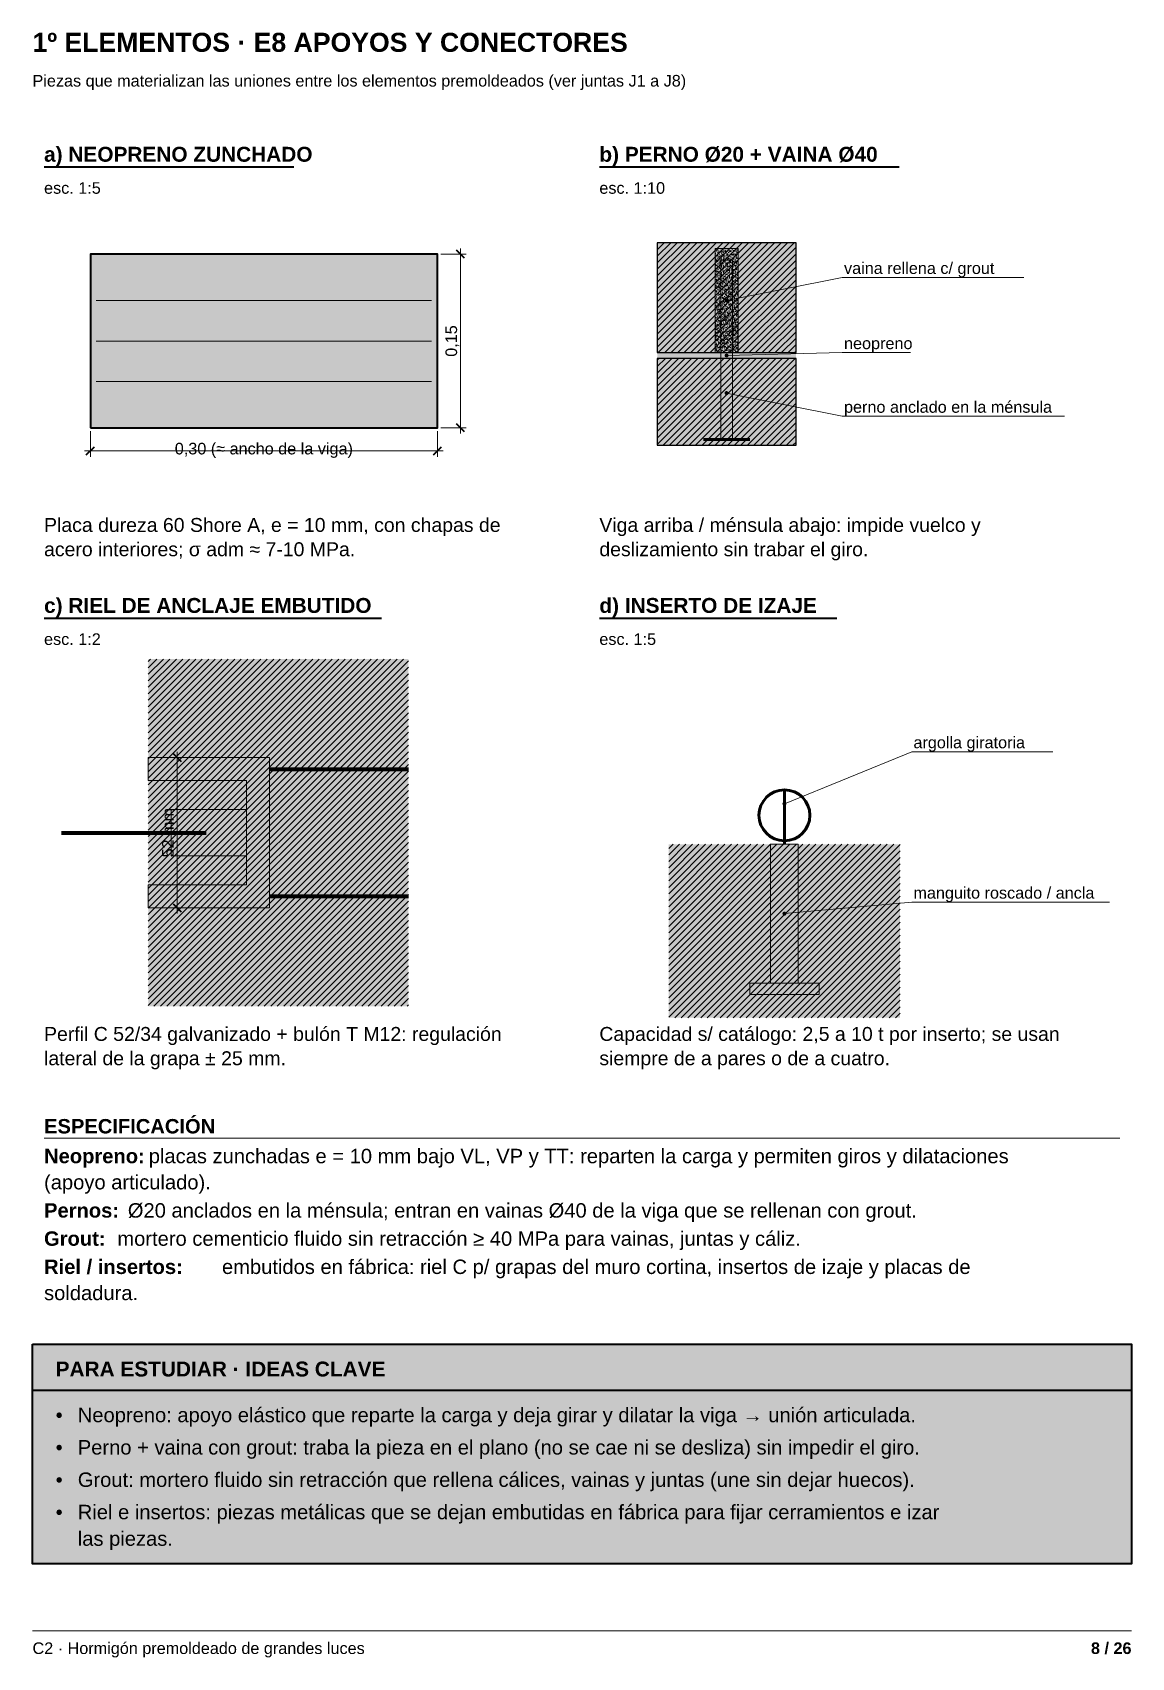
# Model space of a CAD drawing. Header units: millimetres. Extents: x 10 to 6200, y 4 to 286.
# Drawn here: x 1690 to 1880, y 4.4 to 285.3 of the extents above; entities that cross this region are included whole.
import ezdxf
from ezdxf.enums import TextEntityAlignment as Align

# ---------------------------------------------------------------- set-up
doc = ezdxf.new("R2010")
doc.units = ezdxf.units.MM
for name, color, linetype in [('CONTORNOS', 7, 'Continuous'), ('CONTORNOS-RAYADO', 8, 'Continuous'), ('CONTORNOS-RELLENO', 9, 'Continuous'), ('COTAS', 7, 'Continuous'), ('ESTUDIO', 7, 'Continuous'), ('ESTUDIO-RELLENO', 9, 'Continuous'), ('LINEAS', 7, 'Continuous'), ('MARCO', 7, 'Continuous'), ('REFERENCIAS', 7, 'Continuous'), ('REFERENCIAS-RELLENO', 9, 'Continuous'), ('TEXTOS', 7, 'Continuous')]:
    doc.layers.add(name, color=color, linetype=linetype)
doc.styles.add('ARIAL', font='arial.ttf')
doc.styles.add('ARIAL-NEGRITA', font='arialbd.ttf')

msp = doc.modelspace()

# ---------------------------------------------------------------- hatches: boundary and pattern name
at = {"layer": 'CONTORNOS-RAYADO'}
h = msp.add_hatch(dxfattribs=at)
h.set_pattern_fill('ANSI31', color=8, scale=0.25)
h.paths.add_polyline_path([(1798, 230), (1822, 230), (1822, 249), (1798, 249)])
h = msp.add_hatch(dxfattribs=at)
h.set_pattern_fill('AR-SAND', color=8, scale=0.01)
h.paths.add_polyline_path([(1808, 230), (1812, 230), (1812, 248), (1808, 248)])
h = msp.add_hatch(dxfattribs=at)
h.set_pattern_fill('ANSI31', color=8, scale=0.25)
h.paths.add_polyline_path([(1798, 214), (1822, 214), (1822, 229), (1798, 229)])
h = msp.add_hatch(dxfattribs=at)
h.set_pattern_fill('ANSI31', color=8, scale=0.25)
h.paths.add_polyline_path([(1710, 117), (1755, 117), (1755, 177), (1710, 177)])
h = msp.add_hatch(dxfattribs=at)
h.set_pattern_fill('ANSI31', color=8, scale=0.25)
h.paths.add_polyline_path([(1800, 115), (1840, 115), (1840, 145), (1800, 145)])
at = {"layer": 'CONTORNOS-RELLENO', "true_color": 0xd3d6d9}
h = msp.add_hatch(color=254, dxfattribs=at)
h.dxf.hatch_style = 1
h.paths.add_polyline_path([(1798, 230), (1822, 230), (1822, 249), (1798, 249)])
at = {"layer": 'CONTORNOS-RELLENO', "true_color": 0xbdbdbd}
h = msp.add_hatch(color=9, dxfattribs=at)
h.dxf.hatch_style = 1
h.paths.add_polyline_path([(1808, 230), (1812, 230), (1812, 248), (1808, 248)])
at = {"layer": 'CONTORNOS-RELLENO', "true_color": 0x3a3a3a}
h = msp.add_hatch(color=250, dxfattribs=at)
h.dxf.hatch_style = 1
h.paths.add_polyline_path([(1700, 217), (1760, 217), (1760, 247), (1700, 247)])
at = {"layer": 'CONTORNOS-RELLENO', "true_color": 0x3b3b3b}
h = msp.add_hatch(color=250, dxfattribs=at)
h.dxf.hatch_style = 1
h.paths.add_polyline_path([(1809, 215), (1811, 215), (1811, 246), (1809, 246)])
at = {"layer": 'CONTORNOS-RELLENO', "true_color": 0x111111}
h = msp.add_hatch(color=250, dxfattribs=at)
h.dxf.hatch_style = 1
h.paths.add_polyline_path([(1798, 229), (1822, 229), (1822, 230), (1798, 230)])
at = {"layer": 'CONTORNOS-RELLENO', "true_color": 0xd3d6d9}
h = msp.add_hatch(color=254, dxfattribs=at)
h.dxf.hatch_style = 1
h.paths.add_polyline_path([(1798, 214), (1822, 214), (1822, 229), (1798, 229)])
h = msp.add_hatch(color=254, dxfattribs=at)
h.dxf.hatch_style = 1
h.paths.add_polyline_path([(1710, 117), (1755, 117), (1755, 177), (1710, 177)])
at = {"layer": 'CONTORNOS-RELLENO', "true_color": 0x3b3b3b}
h = msp.add_hatch(color=250, dxfattribs=at)
h.dxf.hatch_style = 1
h.paths.add_polyline_path([(1710, 134), (1731, 134), (1731, 160), (1710, 160), (1710, 156), (1727, 156), (1727, 138), (1710, 138)])
at = {"layer": 'CONTORNOS-RELLENO', "true_color": 0x666666}
h = msp.add_hatch(color=251, dxfattribs=at)
h.dxf.hatch_style = 1
h.paths.add_polyline_path([(1714, 143), (1727, 143), (1727, 151), (1714, 151)])
at = {"layer": 'CONTORNOS-RELLENO', "true_color": 0xd3d6d9}
h = msp.add_hatch(color=254, dxfattribs=at)
h.dxf.hatch_style = 1
h.paths.add_polyline_path([(1800, 115), (1840, 115), (1840, 145), (1800, 145)])
at = {"layer": 'CONTORNOS-RELLENO', "true_color": 0x3b3b3b}
h = msp.add_hatch(color=250, dxfattribs=at)
h.dxf.hatch_style = 1
h.paths.add_polyline_path([(1817.6, 121), (1822.4, 121), (1822.4, 145), (1817.6, 145)])
h = msp.add_hatch(color=250, dxfattribs=at)
h.dxf.hatch_style = 1
h.paths.add_polyline_path([(1814, 119), (1826, 119), (1826, 121), (1814, 121)])
at = {"layer": 'ESTUDIO-RELLENO', "true_color": 0xfff8dc}
h = msp.add_hatch(color=7, dxfattribs=at)
h.dxf.hatch_style = 1
h.paths.add_polyline_path([(1690, 58.58), (1880, 58.58), (1880, 20.61), (1690, 20.61)])
at = {"layer": 'ESTUDIO-RELLENO', "true_color": 0xf3d77a}
h = msp.add_hatch(color=41, dxfattribs=at)
h.dxf.hatch_style = 1
h.paths.add_polyline_path([(1690, 58.58), (1880, 58.58), (1880, 50.58), (1690, 50.58)])
at = {"layer": 'REFERENCIAS-RELLENO', "true_color": 0x000000}
h = msp.add_hatch(color=18, dxfattribs=at)
h.dxf.hatch_style = 1
edge = h.paths.add_edge_path()
edge.add_arc((1810, 239), 0.35, 0, 360)
h = msp.add_hatch(color=18, dxfattribs=at)
h.dxf.hatch_style = 1
edge = h.paths.add_edge_path()
edge.add_arc((1810, 229.5), 0.35, 0, 360)
h = msp.add_hatch(color=18, dxfattribs=at)
h.dxf.hatch_style = 1
edge = h.paths.add_edge_path()
edge.add_arc((1810, 223), 0.35, 0, 360)
h = msp.add_hatch(color=18, dxfattribs=at)
h.dxf.hatch_style = 1
edge = h.paths.add_edge_path()
edge.add_arc((1820, 152), 0.35, 0, 360)
h = msp.add_hatch(color=18, dxfattribs=at)
h.dxf.hatch_style = 1
edge = h.paths.add_edge_path()
edge.add_arc((1820, 133), 0.35, 0, 360)

# ---------------------------------------------------------------- linework, layer by layer
at = {"layer": 'CONTORNOS', "lineweight": 25}
for points in [[(1798, 230), (1822, 230), (1822, 249), (1798, 249)], [(1798, 214), (1822, 214), (1822, 229), (1798, 229)]]:
    msp.add_lwpolyline(points, close=True, dxfattribs=at)
at = {"layer": 'CONTORNOS', "lineweight": 9}
for points in [[(1808, 230), (1812, 230), (1812, 248), (1808, 248)], [(1809, 215), (1811, 215), (1811, 246), (1809, 246)], [(1710, 134), (1731, 134), (1731, 160), (1710, 160), (1710, 156), (1727, 156), (1727, 138), (1710, 138)], [(1714, 143), (1727, 143), (1727, 151), (1714, 151)], [(1817.6, 121), (1822.4, 121), (1822.4, 145), (1817.6, 145)], [(1814, 119), (1826, 119), (1826, 121), (1814, 121)]]:
    msp.add_lwpolyline(points, close=True, dxfattribs=at)
at = {"layer": 'CONTORNOS', "lineweight": 35}
msp.add_lwpolyline([(1700, 217), (1760, 217), (1760, 247), (1700, 247)], close=True, dxfattribs=at)
at = {"layer": 'COTAS', "lineweight": 35}
for points in [[(1764.7, 246.3), (1763.3, 247.7)], [(1764.7, 216.3), (1763.3, 217.7)], [(1699.3, 212.3), (1700.7, 213.7)], [(1759.3, 212.3), (1760.7, 213.7)], [(1714.3, 160.7), (1715.7, 159.3)], [(1714.3, 134.7), (1715.7, 133.3)]]:
    msp.add_lwpolyline(points, dxfattribs=at)
at = {"layer": 'COTAS', "lineweight": 13}
for points in [[(1764, 216), (1764, 248)], [(1699, 213), (1761, 213)], [(1715, 161), (1715, 133)]]:
    msp.add_lwpolyline(points, dxfattribs=at)
at = {"layer": 'COTAS', "lineweight": 9}
for points in [[(1760.6, 247), (1765, 247)], [(1700, 216.4), (1700, 212)], [(1760, 216.4), (1760, 212)], [(1760.6, 217), (1765, 217)], [(1710.6, 160), (1716, 160)], [(1710.6, 134), (1716, 134)]]:
    msp.add_lwpolyline(points, dxfattribs=at)
at = {"layer": 'ESTUDIO', "color": 42, "lineweight": 35, "true_color": 0xc9a227}
for points in [[(1690, 58.58), (1880, 58.58), (1880, 20.61), (1690, 20.61)], [(1690, 58.58), (1880, 58.58), (1880, 50.58), (1690, 50.58)]]:
    msp.add_lwpolyline(points, close=True, dxfattribs=at)
at = {"layer": 'LINEAS', "lineweight": 35}
for points in [[(1692, 262.1), (1735.2, 262.1)], [(1788, 262.1), (1839.84, 262.1)], [(1692, 184.1), (1750.32, 184.1)], [(1788, 184.1), (1829.04, 184.1)]]:
    msp.add_lwpolyline(points, dxfattribs=at)
at = {"layer": 'LINEAS', "color": 253, "lineweight": 13, "true_color": 0xaaaaaa}
for points in [[(1701, 239), (1759, 239)], [(1701, 232), (1759, 232)], [(1701, 225), (1759, 225)]]:
    msp.add_lwpolyline(points, dxfattribs=at)
at = {"layer": 'LINEAS', "lineweight": 50}
for points in [[(1806, 215), (1814, 215)], [(1820, 145), (1820, 154.4)]]:
    msp.add_lwpolyline(points, dxfattribs=at)
at = {"layer": 'LINEAS', "lineweight": 70}
for points in [[(1731, 158), (1755, 158)], [(1695, 147), (1720, 147)], [(1731, 136), (1755, 136)]]:
    msp.add_lwpolyline(points, dxfattribs=at)
at = {"layer": 'LINEAS', "lineweight": 18}
msp.add_lwpolyline([(1692, 94.2), (1878, 94.2)], dxfattribs=at)
at = {"layer": 'LINEAS', "lineweight": 50}
msp.add_circle((1820, 150), 4.4, dxfattribs=at)
at = {"layer": 'MARCO', "color": 253, "lineweight": 13, "true_color": 0x999999}
msp.add_lwpolyline([(1690, 9), (1880, 9)], dxfattribs=at)
at = {"layer": 'REFERENCIAS', "lineweight": 13}
for points in [[(1810, 239), (1830, 243)], [(1830, 243), (1861.4, 243)], [(1810, 229.5), (1830, 230)], [(1830, 230), (1841.8, 230)], [(1810, 223), (1830, 219)], [(1830, 219), (1868.4, 219)], [(1820, 152), (1842, 161)], [(1842, 161), (1866.4, 161)], [(1820, 133), (1842, 135)], [(1842, 135), (1876.2, 135)]]:
    msp.add_lwpolyline(points, dxfattribs=at)

# ---------------------------------------------------------------- texts
at = {"layer": 'COTAS', "style": 'ARIAL'}
for s, p in [('0,15', (1763.4, 232)), ('52 mm', (1714.4, 147))]:
    msp.add_text(s, height=2.005, rotation=90, dxfattribs=at).set_placement(p, align=Align.CENTER)
msp.add_text('0,30 (≈ ancho de la viga)', height=2.0048, dxfattribs=at).set_placement((1730, 212.4), align=Align.CENTER)
at = {"layer": 'ESTUDIO'}
for s, height, style, p in [('PARA ESTUDIAR · IDEAS CLAVE', 2.5776, 'ARIAL-NEGRITA', (1694, 52.98)), ('•', 2.49, 'ARIAL', (1694, 45.08)), ('Neopreno: apoyo elástico que reparte la carga y deja girar y dilatar la viga → unión articulada.', 2.4917, 'ARIAL', (1697.83, 45.08)), ('•', 2.49, 'ARIAL', (1694, 39.49)), ('Perno + vaina con grout: traba la pieza en el plano (no se cae ni se desliza) sin impedir el giro.', 2.4917, 'ARIAL', (1697.83, 39.49)), ('Grout: mortero fluido sin retracción que rellena cálices, vainas y juntas (une sin dejar huecos).', 2.4917, 'ARIAL', (1697.83, 33.89)), ('•', 2.49, 'ARIAL', (1694, 33.89)), ('Riel e insertos: piezas metálicas que se dejan embutidas en fábrica para fijar cerramientos e izar', 2.4917, 'ARIAL', (1697.83, 28.3)), ('•', 2.49, 'ARIAL', (1694, 28.3)), ('las piezas.', 2.4917, 'ARIAL', (1697.83, 23.71))]:
    msp.add_text(s, height=height, dxfattribs=dict(at, style=style)).set_placement(p)
at = {"layer": 'MARCO', "color": 251, "true_color": 0x666666, "style": 'ARIAL'}
msp.add_text('C2 · Hormigón premoldeado de grandes luces', height=2.0048, dxfattribs=at).set_placement((1690, 5))
at = {"layer": 'MARCO', "color": 250, "true_color": 0x444444, "style": 'ARIAL-NEGRITA'}
msp.add_text('8 / 26', height=2.005, dxfattribs=at).set_placement((1880, 5), align=Align.RIGHT)
at = {"layer": 'TEXTOS'}
for s, height, style, p in [('1º ELEMENTOS · E8 APOYOS Y CONECTORES', 3.2936, 'ARIAL-NEGRITA', (1690, 282)), ('a) NEOPRENO ZUNCHADO', 2.5776, 'ARIAL-NEGRITA', (1692, 263)), ('b) PERNO Ø20 + VAINA Ø40', 2.5776, 'ARIAL-NEGRITA', (1788, 263)), ('vaina rellena c/ grout', 2.0048, 'ARIAL', (1830.3, 243.6)), ('neopreno', 2.005, 'ARIAL', (1830.3, 230.6)), ('perno anclado en la ménsula', 2.0048, 'ARIAL', (1830.3, 219.6)), ('Placa dureza 60 Shore A, e = 10 mm, con chapas de', 2.4058, 'ARIAL', (1692, 199)), ('Viga arriba / ménsula abajo: impide vuelco y', 2.4058, 'ARIAL', (1788, 199)), ('acero interiores; σ adm ≈ 7-10 MPa.', 2.4058, 'ARIAL', (1692, 194.8)), ('deslizamiento sin trabar el giro.', 2.4058, 'ARIAL', (1788, 194.8)), ('c) RIEL DE ANCLAJE EMBUTIDO', 2.5776, 'ARIAL-NEGRITA', (1692, 185)), ('d) INSERTO DE IZAJE', 2.5776, 'ARIAL-NEGRITA', (1788, 185)), ('argolla giratoria', 2.0048, 'ARIAL', (1842.3, 161.6)), ('manguito roscado / ancla', 2.0048, 'ARIAL', (1842.3, 135.6)), ('Perfil C 52/34 galvanizado + bulón T M12: regulación', 2.4058, 'ARIAL', (1692, 111)), ('Capacidad s/ catálogo: 2,5 a 10 t por inserto; se usan', 2.4058, 'ARIAL', (1788, 111)), ('lateral de la grapa ± 25 mm.', 2.4058, 'ARIAL', (1692, 106.8)), ('siempre de a pares o de a cuatro.', 2.4058, 'ARIAL', (1788, 106.8)), ('ESPECIFICACIÓN', 2.4917, 'ARIAL-NEGRITA', (1692, 95)), ('Neopreno:', 2.492, 'ARIAL-NEGRITA', (1692, 89.85)), ('placas zunchadas e = 10 mm bajo VL, VP y TT: reparten la carga y permiten giros y dilataciones', 2.4917, 'ARIAL', (1710.1, 89.85)), ('(apoyo articulado).', 2.4917, 'ARIAL', (1692, 85.33)), ('Pernos:', 2.492, 'ARIAL-NEGRITA', (1692, 80.45)), ('Ø20 anclados en la ménsula; entran en vainas Ø40 de la viga que se rellenan con grout.', 2.4917, 'ARIAL', (1706.48, 80.45)), ('Grout:', 2.492, 'ARIAL-NEGRITA', (1692, 75.58)), ('mortero cementicio fluido sin retracción ≥ 40 MPa para vainas, juntas y cáliz.', 2.4917, 'ARIAL', (1704.67, 75.58)), ('Riel / insertos:', 2.4917, 'ARIAL-NEGRITA', (1692, 70.7)), ('embutidos en fábrica: riel C p/ grapas del muro cortina, insertos de izaje y placas de', 2.4917, 'ARIAL', (1722.76, 70.7)), ('soldadura.', 2.492, 'ARIAL', (1692, 66.18))]:
    msp.add_text(s, height=height, dxfattribs=dict(at, style=style)).set_placement(p)
at = {"layer": 'TEXTOS', "color": 250, "true_color": 0x333333, "style": 'ARIAL'}
msp.add_text('Piezas que materializan las uniones entre los elementos premoldeados (ver juntas J1 a J8)', height=2.0048, dxfattribs=at).set_placement((1690, 276))
at = {"layer": 'TEXTOS', "color": 250, "true_color": 0x222222, "style": 'ARIAL'}
for s, p in [('esc. 1:5', (1692, 257.46)), ('esc. 1:10', (1788, 257.46)), ('esc. 1:2', (1692, 179.46)), ('esc. 1:5', (1788, 179.46))]:
    msp.add_text(s, height=2.005, dxfattribs=at).set_placement(p)

doc.saveas('drawing.dxf')
